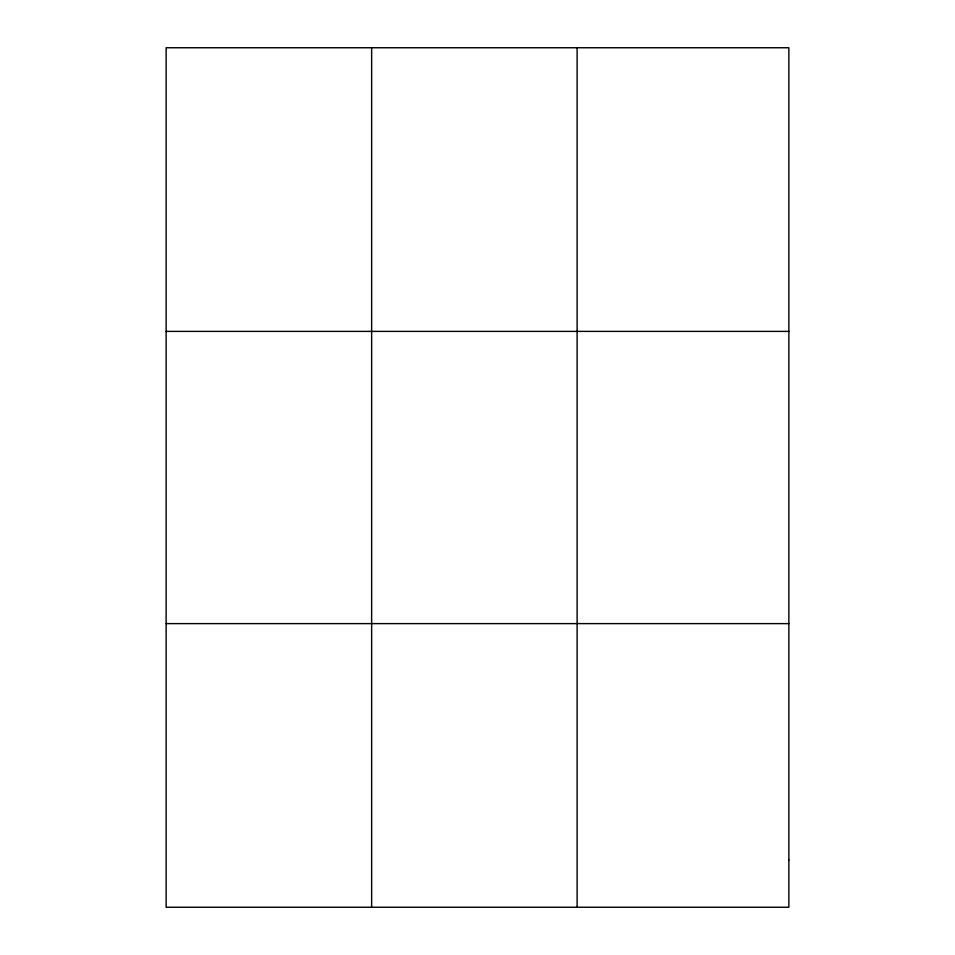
<?xml version="1.0" encoding="UTF-8"?>
<svg xmlns="http://www.w3.org/2000/svg" width="955" height="955" viewBox="0 0 955 955"><rect width="100%" height="100%" fill="white"/><g stroke="black" fill="none" stroke-linecap="round" stroke-linejoin="round"><path stroke-width="1.43" d="M371.638 907.25L371.638 47.75M577.13 907.25L577.13 47.75M166.134 331.385L788.866 331.385M166.134 623.615L788.866 623.615M788.866 859.978L788.866 907.25L166.134 907.25L166.134 47.75L788.866 47.75L788.866 859.978"/></g></svg>
